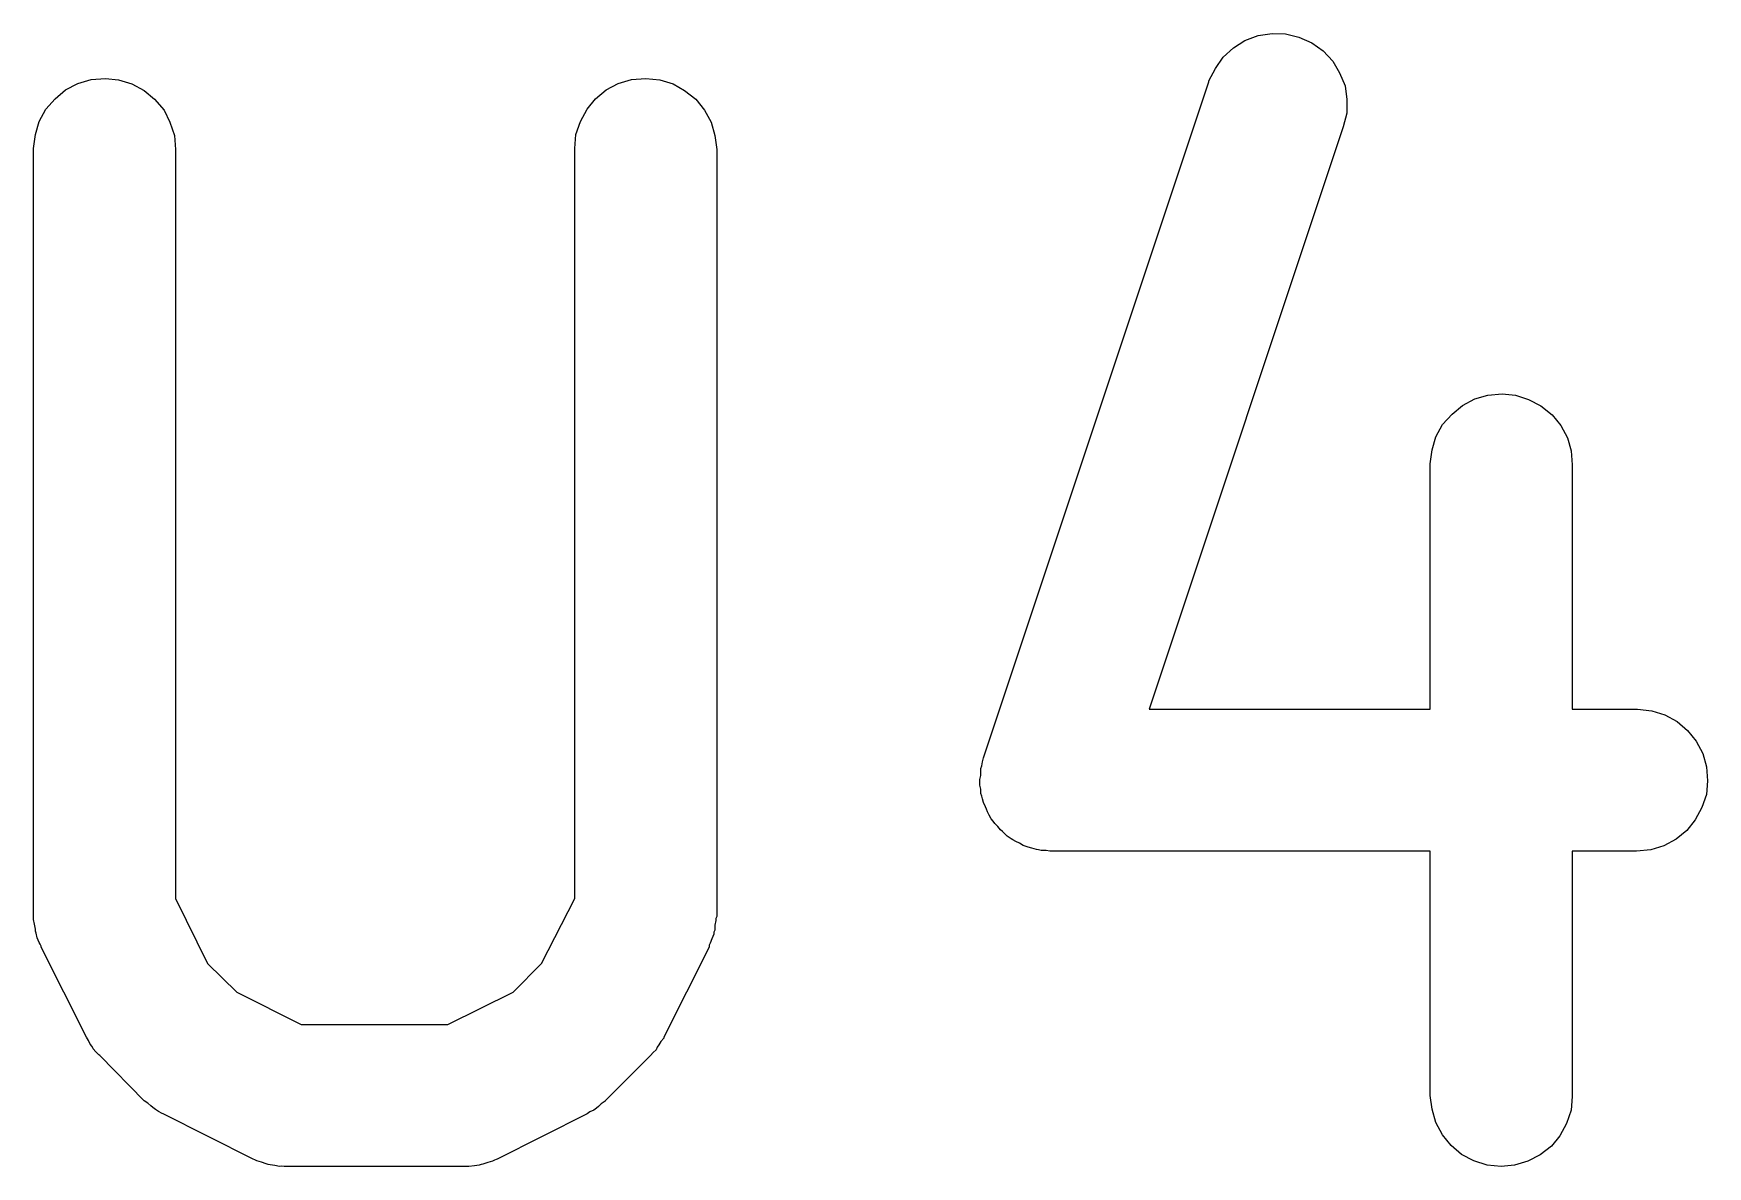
# Model space of a CAD drawing. Extents: x 70.9 to 138.2, y -84.2 to -19.9.
# Drawn here: x 113.463 to 115.232, y -78.727 to -77.53 of the extents above; entities that cross this region are included whole.
import ezdxf

# ---------------------------------------------------------------- set-up
doc = ezdxf.new("R2010")
doc.units = 0
doc.layers.add('BLACK', color=7, linetype='CONTINUOUS')

msp = doc.modelspace()

# ---------------------------------------------------------------- linework, layer by layer
at = {"layer": 'BLACK', "linetype": 'CONTINUOUS'}
for p, q in [((114.743, -77.5373), (114.757, -77.5322)), ((114.757, -77.5322), (114.772, -77.5299)), ((114.772, -77.5299), (114.786, -77.5304)), ((114.786, -77.5304), (114.8, -77.5338)), ((114.8, -77.5338), (114.814, -77.5398)), ((114.72, -77.5549), (114.731, -77.545)), ((114.731, -77.545), (114.743, -77.5373)), ((114.814, -77.5398), (114.826, -77.5484)), ((114.826, -77.5484), (114.836, -77.559)), ((114.705, -77.5801), (114.712, -77.5668)), ((114.712, -77.5668), (114.72, -77.5549)), ((114.836, -77.559), (114.843, -77.5715)), ((113.497, -77.5896), (113.51, -77.5828)), ((113.51, -77.5828), (113.524, -77.5787)), ((113.524, -77.5787), (113.539, -77.5774)), ((113.539, -77.5774), (113.553, -77.5789)), ((113.553, -77.5789), (113.567, -77.5832)), ((113.567, -77.5832), (113.58, -77.5902)), ((114.068, -77.5896), (114.081, -77.5828)), ((114.081, -77.5828), (114.095, -77.5787)), ((114.095, -77.5787), (114.11, -77.5774)), ((114.11, -77.5774), (114.125, -77.5789)), ((114.125, -77.5789), (114.139, -77.5832)), ((114.139, -77.5832), (114.151, -77.5902)), ((114.467, -78.2953), (114.705, -77.581)), ((114.705, -77.581), (114.705, -77.5801)), ((114.843, -77.5715), (114.849, -77.5851)), ((114.849, -77.5851), (114.851, -77.5996)), ((113.476, -77.61), (113.486, -77.5988)), ((113.486, -77.5988), (113.497, -77.5896)), ((113.58, -77.5902), (113.591, -77.5995)), ((113.591, -77.5995), (113.601, -77.6109)), ((114.048, -77.61), (114.057, -77.5988)), ((114.057, -77.5988), (114.068, -77.5896)), ((114.151, -77.5902), (114.163, -77.5995)), ((114.163, -77.5995), (114.172, -77.6109)), ((114.851, -77.5996), (114.851, -77.6142)), ((113.465, -77.6368), (113.469, -77.6228)), ((113.469, -77.6228), (113.476, -77.61)), ((113.601, -77.6109), (113.607, -77.6238)), ((114.036, -77.6368), (114.041, -77.6228)), ((114.041, -77.6228), (114.048, -77.61)), ((114.172, -77.6109), (114.179, -77.6238)), ((114.851, -77.6142), (114.847, -77.6285)), ((113.463, -77.6513), (113.465, -77.6368)), ((113.607, -77.6238), (113.612, -77.6378)), ((113.612, -77.6378), (113.613, -77.6524)), ((114.035, -77.6513), (114.036, -77.6368)), ((114.179, -77.6238), (114.183, -77.6378)), ((114.183, -77.6378), (114.185, -77.6524)), ((114.847, -77.6285), (114.642, -78.244)), ((113.463, -77.6524), (113.463, -77.6513)), ((113.463, -78.4619), (113.463, -77.6524)), ((113.613, -77.6524), (113.613, -78.4442)), ((114.035, -77.6524), (114.035, -77.6513)), ((114.035, -78.4442), (114.035, -77.6524)), ((114.185, -77.6524), (114.185, -78.4619)), ((114.962, -77.9321), (114.973, -77.923)), ((114.973, -77.923), (114.986, -77.9162)), ((114.986, -77.9162), (115, -77.912)), ((115, -77.912), (115.015, -77.9107)), ((115.015, -77.9107), (115.029, -77.9122)), ((115.029, -77.9122), (115.043, -77.9166)), ((115.043, -77.9166), (115.056, -77.9235)), ((115.056, -77.9235), (115.068, -77.9329)), ((114.952, -77.9433), (114.962, -77.9321)), ((115.068, -77.9329), (115.077, -77.9442)), ((114.941, -77.9701), (114.945, -77.9562)), ((114.945, -77.9562), (114.952, -77.9433)), ((115.077, -77.9442), (115.084, -77.9571)), ((115.084, -77.9571), (115.088, -77.9711)), ((114.939, -77.9847), (114.941, -77.9701)), ((115.088, -77.9711), (115.089, -77.9857)), ((114.939, -77.9857), (114.939, -77.9847)), ((114.939, -78.244), (114.939, -77.9857)), ((115.089, -77.9857), (115.089, -78.244)), ((114.642, -78.244), (114.939, -78.244)), ((115.089, -78.244), (115.157, -78.244)), ((115.157, -78.244), (115.158, -78.2441)), ((115.158, -78.2441), (115.173, -78.2457)), ((115.173, -78.2457), (115.187, -78.2501)), ((115.187, -78.2501), (115.2, -78.2572)), ((115.2, -78.2572), (115.211, -78.2666)), ((115.211, -78.2666), (115.22, -78.278)), ((115.22, -78.278), (115.227, -78.291)), ((114.466, -78.2997), (114.467, -78.2953)), ((115.227, -78.291), (115.231, -78.305)), ((114.464, -78.3068), (114.465, -78.304)), ((114.464, -78.3096), (114.464, -78.3068)), ((114.464, -78.3141), (114.464, -78.3096)), ((114.465, -78.304), (114.466, -78.2997)), ((115.231, -78.305), (115.232, -78.3196)), ((114.463, -78.3185), (114.464, -78.3141)), ((114.463, -78.3214), (114.463, -78.3185)), ((114.463, -78.3242), (114.463, -78.3214)), ((114.464, -78.3286), (114.463, -78.3242)), ((114.464, -78.3331), (114.464, -78.3286)), ((115.232, -78.3196), (115.231, -78.3341)), ((114.465, -78.3359), (114.464, -78.3331)), ((114.466, -78.3387), (114.465, -78.3359)), ((114.467, -78.3428), (114.466, -78.3387)), ((114.469, -78.3471), (114.467, -78.3428)), ((114.47, -78.3497), (114.469, -78.3471)), ((115.226, -78.3481), (115.219, -78.361)), ((115.231, -78.3341), (115.226, -78.3481)), ((114.471, -78.3524), (114.47, -78.3497)), ((114.473, -78.3562), (114.471, -78.3524)), ((114.475, -78.3601), (114.473, -78.3562)), ((114.477, -78.3623), (114.475, -78.3601)), ((114.479, -78.3648), (114.477, -78.3623)), ((114.482, -78.368), (114.479, -78.3648)), ((115.219, -78.361), (115.21, -78.3723)), ((114.485, -78.3715), (114.482, -78.368)), ((114.487, -78.3734), (114.485, -78.3715)), ((114.489, -78.3754), (114.487, -78.3734)), ((114.492, -78.3781), (114.489, -78.3754)), ((114.496, -78.3809), (114.492, -78.3781)), ((114.498, -78.3823), (114.496, -78.3809)), ((114.501, -78.384), (114.498, -78.3823)), ((114.505, -78.3858), (114.501, -78.384)), ((115.199, -78.3815), (115.186, -78.3884)), ((115.21, -78.3723), (115.199, -78.3815)), ((114.509, -78.388), (114.505, -78.3858)), ((114.511, -78.3888), (114.509, -78.388)), ((114.514, -78.39), (114.511, -78.3888)), ((114.518, -78.3911), (114.514, -78.39)), ((114.523, -78.3924), (114.518, -78.3911)), ((114.525, -78.3927), (114.523, -78.3924)), ((114.528, -78.3934), (114.525, -78.3927)), ((114.533, -78.3935), (114.528, -78.3934)), ((114.537, -78.394), (114.533, -78.3935)), ((114.538, -78.394), (114.537, -78.394)), ((114.939, -78.394), (114.538, -78.394)), ((114.939, -78.6524), (114.939, -78.394)), ((115.157, -78.394), (115.089, -78.394)), ((115.089, -78.394), (115.089, -78.6524)), ((115.172, -78.3926), (115.157, -78.394)), ((115.186, -78.3884), (115.172, -78.3926)), ((113.613, -78.4442), (113.647, -78.5127)), ((114, -78.5127), (114.035, -78.4442)), ((113.463, -78.4641), (113.463, -78.4619)), ((113.463, -78.4663), (113.463, -78.4641)), ((113.464, -78.4714), (113.463, -78.4663)), ((113.465, -78.4765), (113.464, -78.4714)), ((114.184, -78.4674), (114.183, -78.4724)), ((114.183, -78.4724), (114.183, -78.4775)), ((114.185, -78.463), (114.184, -78.4651)), ((114.184, -78.4651), (114.184, -78.4674)), ((114.185, -78.4619), (114.185, -78.463)), ((113.465, -78.4786), (113.465, -78.4765)), ((113.466, -78.4808), (113.465, -78.4786)), ((113.467, -78.4856), (113.466, -78.4808)), ((113.469, -78.4905), (113.467, -78.4856)), ((113.47, -78.4924), (113.469, -78.4905)), ((114.18, -78.4866), (114.178, -78.4915)), ((114.182, -78.4818), (114.18, -78.4866)), ((114.183, -78.4775), (114.182, -78.4796)), ((114.182, -78.4796), (114.182, -78.4818)), ((113.471, -78.4945), (113.47, -78.4924)), ((113.471, -78.4954), (113.471, -78.4945)), ((113.519, -78.5907), (113.471, -78.4954)), ((114.177, -78.4954), (114.129, -78.5907)), ((114.178, -78.4915), (114.177, -78.4934)), ((114.177, -78.4934), (114.177, -78.4954)), ((113.647, -78.5127), (113.678, -78.5431)), ((113.97, -78.5431), (114, -78.5127)), ((113.678, -78.5431), (113.746, -78.5774)), ((113.901, -78.5774), (113.97, -78.5431)), ((113.746, -78.5774), (113.901, -78.5774)), ((113.521, -78.5943), (113.519, -78.5907)), ((113.523, -78.598), (113.521, -78.5943)), ((114.126, -78.5952), (114.124, -78.5989)), ((114.129, -78.5916), (114.126, -78.5952)), ((114.129, -78.5907), (114.129, -78.5916)), ((113.525, -78.6004), (113.523, -78.598)), ((113.526, -78.6031), (113.525, -78.6004)), ((113.529, -78.6061), (113.526, -78.6031)), ((113.532, -78.6094), (113.529, -78.6061)), ((113.533, -78.6102), (113.532, -78.6094)), ((113.58, -78.6578), (113.533, -78.6102)), ((114.115, -78.6102), (114.067, -78.6578)), ((114.118, -78.6069), (114.115, -78.6102)), ((114.121, -78.6039), (114.118, -78.6069)), ((114.122, -78.6013), (114.121, -78.6039)), ((114.124, -78.5989), (114.122, -78.6013)), ((113.584, -78.6605), (113.58, -78.6578)), ((113.587, -78.6634), (113.584, -78.6605)), ((113.589, -78.6651), (113.587, -78.6634)), ((113.592, -78.6671), (113.589, -78.6651)), ((113.595, -78.6691), (113.592, -78.6671)), ((114.058, -78.6657), (114.055, -78.6677)), ((114.06, -78.6641), (114.058, -78.6657)), ((114.063, -78.6612), (114.06, -78.6641)), ((114.067, -78.6585), (114.063, -78.6612)), ((114.067, -78.6578), (114.067, -78.6585)), ((114.941, -78.6669), (114.939, -78.6524)), ((114.945, -78.681), (114.941, -78.6669)), ((115.089, -78.6534), (115.088, -78.668)), ((115.089, -78.6524), (115.089, -78.6534)), ((113.599, -78.6714), (113.595, -78.6691)), ((113.6, -78.6718), (113.599, -78.6714)), ((113.695, -78.7195), (113.6, -78.6718)), ((114.048, -78.6718), (113.953, -78.7195)), ((114.051, -78.6696), (114.048, -78.6718)), ((114.055, -78.6677), (114.051, -78.6696)), ((114.952, -78.6939), (114.945, -78.681)), ((115.083, -78.6819), (115.076, -78.6948)), ((115.088, -78.668), (115.083, -78.6819)), ((114.961, -78.7052), (114.952, -78.6939)), ((115.076, -78.6948), (115.067, -78.706)), ((113.697, -78.7203), (113.695, -78.7195)), ((113.699, -78.7213), (113.697, -78.7203)), ((113.952, -78.7199), (113.95, -78.7207)), ((113.953, -78.7195), (113.952, -78.7199)), ((114.972, -78.7146), (114.961, -78.7052)), ((114.985, -78.7215), (114.972, -78.7146)), ((115.055, -78.7151), (115.042, -78.7219)), ((115.067, -78.706), (115.055, -78.7151)), ((113.704, -78.7229), (113.699, -78.7213)), ((113.709, -78.7247), (113.704, -78.7229)), ((113.711, -78.7251), (113.709, -78.7247)), ((113.713, -78.7257), (113.711, -78.7251)), ((113.718, -78.7263), (113.713, -78.7257)), ((113.723, -78.7272), (113.718, -78.7263)), ((113.725, -78.7271), (113.723, -78.7272)), ((113.728, -78.7274), (113.725, -78.7271)), ((113.729, -78.7274), (113.728, -78.7274)), ((113.919, -78.7274), (113.729, -78.7274)), ((113.921, -78.7272), (113.919, -78.7274)), ((113.923, -78.7273), (113.921, -78.7272)), ((113.929, -78.7265), (113.923, -78.7273)), ((113.934, -78.726), (113.929, -78.7265)), ((113.936, -78.7253), (113.934, -78.726)), ((113.938, -78.725), (113.936, -78.7253)), ((113.943, -78.7232), (113.938, -78.725)), ((113.948, -78.7217), (113.943, -78.7232)), ((113.95, -78.7207), (113.948, -78.7217)), ((114.999, -78.7258), (114.985, -78.7215)), ((115.014, -78.7274), (114.999, -78.7258)), ((115.028, -78.7261), (115.014, -78.7274)), ((115.042, -78.7219), (115.028, -78.7261))]:
    msp.add_line(p, q, dxfattribs=at)

doc.saveas('drawing.dxf')
